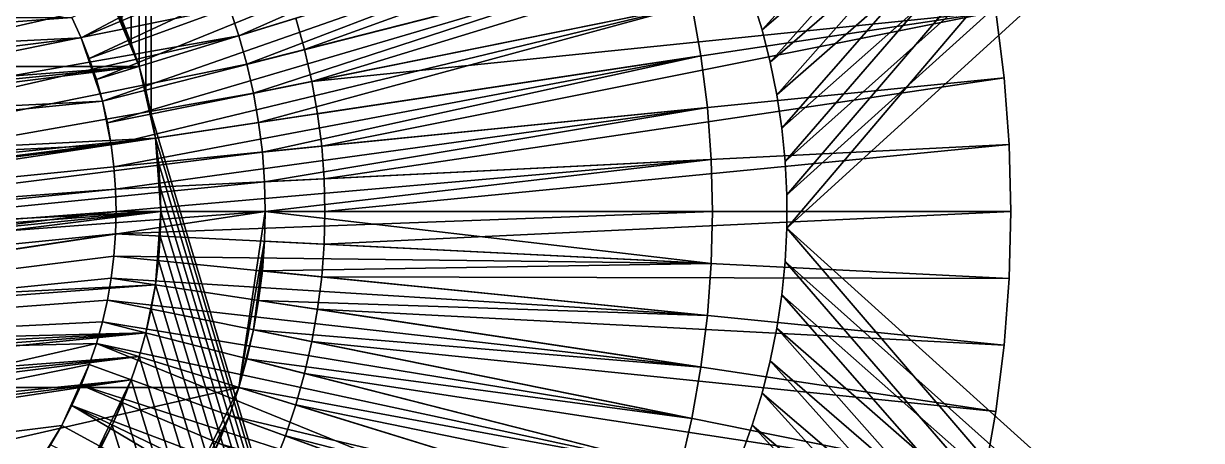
# Model space of a CAD drawing. Header units: millimetres. Extents: x 0 to 520, y -2 to 382.
# Drawn here: x 484.189 to 488.14, y 69.233 to 70.63 of the extents above; entities that cross this region are included whole.
import ezdxf

# ---------------------------------------------------------------- set-up
doc = ezdxf.new("R2010")
doc.units = ezdxf.units.MM

msp = doc.modelspace()

# ---------------------------------------------------------------- linework, layer by layer
at = {"layer": 'BRASS', "color": 52}
for points in [[(509.2, 369.2, 103), (10.8, 369.2, 103), (10.8, 10.8, 103)], [(509.2, 369.2, 103), (10.8, 10.8, 103), (509.2, 10.8, 103)], [(499.5, 359.5, 86), (499.5, 20.5, 86), (484.65, 190, 86)], [(484.65, 190, 86), (499.5, 20.5, 86), (484.6479, 189.9178, 86)], [(484.6418, 189.8357, 86), (484.6479, 189.9178, 86), (499.5, 20.5, 86)], [(484.6316, 189.7541, 86), (484.6418, 189.8357, 86), (499.5, 20.5, 86)], [(484.6173, 189.6731, 86), (484.6316, 189.7541, 86), (499.5, 20.5, 86)], [(484.599, 189.5929, 86), (484.6173, 189.6731, 86), (484.6173, 70.3269, 86)], [(484.6173, 70.3269, 86), (484.6173, 189.6731, 86), (499.5, 20.5, 86)], [(484.5767, 189.5137, 86), (484.599, 189.5929, 86), (484.599, 70.4071, 86)], [(484.599, 70.4071, 86), (484.599, 189.5929, 86), (484.6173, 70.3269, 86)], [(484.5505, 189.4357, 86), (484.5767, 189.5137, 86), (484.5505, 70.5643, 86)], [(484.5505, 70.5643, 86), (484.5767, 189.5137, 86), (484.5767, 70.4863, 86)], [(484.5767, 70.4863, 86), (484.5767, 189.5137, 86), (484.599, 70.4071, 86)], [(484.5204, 70.6409, 86), (484.5505, 189.4357, 86), (484.5505, 70.5643, 86)], [(481.4233, 70.4863, 92), (484.4491, 70.7891, 92), (484.5767, 70.4863, 92)], [(481.4495, 70.5643, 92), (484.4491, 70.7891, 92), (481.4233, 70.4863, 92)], [(481.4796, 70.6409, 92), (484.4491, 70.7891, 92), (481.4495, 70.5643, 92)], [(484.5767, 70.4863, 92), (484.4491, 70.7891, 92), (484.4866, 70.7159, 92)], [(484.5767, 70.4863, 92), (484.4866, 70.7159, 92), (484.5505, 70.5643, 92)], [(484.5505, 70.5643, 92), (484.4866, 70.7159, 92), (484.5204, 70.6409, 92)], [(484.5505, 70.5643, 86), (484.5204, 70.6409, 92), (484.5204, 70.6409, 86)], [(484.5505, 70.5643, 92), (484.5204, 70.6409, 92), (484.5505, 70.5643, 86)], [(484.5767, 70.4863, 86), (484.5767, 70.4863, 92), (484.5505, 70.5643, 86)], [(484.5767, 70.4863, 92), (484.5505, 70.5643, 92), (484.5505, 70.5643, 86)], [(481.3521, 70.0822, 92), (484.5767, 70.4863, 92), (484.6316, 70.2459, 92)], [(481.3582, 70.1643, 92), (484.5767, 70.4863, 92), (481.3521, 70.0822, 92)], [(481.3684, 70.2459, 92), (484.5767, 70.4863, 92), (481.3582, 70.1643, 92)], [(481.4233, 70.4863, 92), (484.5767, 70.4863, 92), (481.3684, 70.2459, 92)], [(484.599, 70.4071, 86), (484.599, 70.4071, 92), (484.5767, 70.4863, 86)], [(484.599, 70.4071, 92), (484.5767, 70.4863, 92), (484.5767, 70.4863, 86)], [(484.6316, 70.2459, 92), (484.5767, 70.4863, 92), (484.599, 70.4071, 92)], [(484.6173, 70.3269, 86), (484.6173, 70.3269, 92), (484.599, 70.4071, 86)], [(484.6173, 70.3269, 92), (484.599, 70.4071, 92), (484.599, 70.4071, 86)], [(484.6316, 70.2459, 92), (484.599, 70.4071, 92), (484.6173, 70.3269, 92)], [(484.6316, 70.2459, 86), (484.6173, 70.3269, 86), (499.5, 20.5, 86)], [(484.6316, 70.2459, 86), (484.6316, 70.2459, 92), (484.6173, 70.3269, 86)], [(484.6316, 70.2459, 92), (484.6173, 70.3269, 92), (484.6173, 70.3269, 86)], [(481.3521, 69.9178, 92), (484.6316, 70.2459, 92), (481.3582, 69.8357, 92)], [(481.3521, 70.0822, 92), (484.6316, 70.2459, 92), (481.3521, 69.9178, 92)], [(481.3582, 69.8357, 92), (484.6316, 70.2459, 92), (484.65, 70, 92)], [(484.6418, 70.1643, 86), (484.6316, 70.2459, 86), (499.5, 20.5, 86)], [(484.6418, 70.1643, 86), (484.6418, 70.1643, 92), (484.6316, 70.2459, 86)], [(484.6418, 70.1643, 92), (484.6316, 70.2459, 92), (484.6316, 70.2459, 86)], [(484.65, 70, 92), (484.6316, 70.2459, 92), (484.6418, 70.1643, 92)], [(484.6479, 70.0822, 86), (484.6418, 70.1643, 86), (499.5, 20.5, 86)], [(484.6479, 70.0822, 86), (484.6418, 70.1643, 92), (484.6418, 70.1643, 86)], [(484.6479, 70.0822, 92), (484.6418, 70.1643, 92), (484.6479, 70.0822, 86)], [(484.65, 70, 92), (484.6418, 70.1643, 92), (484.6479, 70.0822, 92)], [(484.65, 70, 86), (484.6479, 70.0822, 86), (499.5, 20.5, 86)], [(484.65, 70, 92), (484.6479, 70.0822, 92), (484.65, 70, 86)], [(484.65, 70, 86), (484.6479, 70.0822, 92), (484.6479, 70.0822, 86)], [(481.3582, 69.8357, 92), (484.65, 70, 92), (481.3684, 69.7541, 92)], [(481.3684, 69.7541, 92), (484.65, 70, 92), (481.3827, 69.6731, 92)], [(481.3827, 69.6731, 92), (484.65, 70, 92), (481.401, 69.5929, 92)], [(481.401, 69.5929, 92), (484.65, 70, 92), (484.6316, 69.7541, 92)], [(484.6316, 69.7541, 92), (484.65, 70, 92), (484.6418, 69.8357, 92)], [(484.6418, 69.8357, 92), (484.65, 70, 92), (484.6479, 69.9178, 92)], [(484.6479, 69.9178, 86), (484.65, 70, 86), (499.5, 20.5, 86)], [(484.6479, 69.9178, 86), (484.65, 70, 92), (484.65, 70, 86)], [(484.6479, 69.9178, 92), (484.65, 70, 92), (484.6479, 69.9178, 86)], [(484.6418, 69.8357, 86), (484.6479, 69.9178, 86), (499.5, 20.5, 86)], [(484.6418, 69.8357, 92), (484.6479, 69.9178, 92), (484.6418, 69.8357, 86)], [(484.6418, 69.8357, 86), (484.6479, 69.9178, 92), (484.6479, 69.9178, 86)], [(484.6316, 69.7541, 86), (484.6418, 69.8357, 86), (499.5, 20.5, 86)], [(484.6316, 69.7541, 86), (484.6418, 69.8357, 92), (484.6418, 69.8357, 86)], [(484.6316, 69.7541, 92), (484.6418, 69.8357, 92), (484.6316, 69.7541, 86)], [(481.401, 69.5929, 92), (484.6316, 69.7541, 92), (481.4233, 69.5137, 92)], [(481.4233, 69.5137, 92), (484.6316, 69.7541, 92), (484.599, 69.5929, 92)], [(484.599, 69.5929, 92), (484.6316, 69.7541, 92), (484.6173, 69.6731, 92)], [(484.6173, 69.6731, 86), (484.6316, 69.7541, 86), (499.5, 20.5, 86)], [(484.6173, 69.6731, 92), (484.6316, 69.7541, 92), (484.6173, 69.6731, 86)], [(484.6173, 69.6731, 86), (484.6316, 69.7541, 92), (484.6316, 69.7541, 86)], [(484.599, 69.5929, 86), (484.6173, 69.6731, 86), (499.5, 20.5, 86)], [(484.599, 69.5929, 92), (484.6173, 69.6731, 92), (484.599, 69.5929, 86)], [(484.599, 69.5929, 86), (484.6173, 69.6731, 92), (484.6173, 69.6731, 86)], [(481.4233, 69.5137, 92), (484.599, 69.5929, 92), (481.4495, 69.4357, 92)], [(481.4495, 69.4357, 92), (484.599, 69.5929, 92), (481.4796, 69.3591, 92)], [(481.4796, 69.3591, 92), (484.599, 69.5929, 92), (481.5134, 69.2841, 92)], [(481.5134, 69.2841, 92), (484.599, 69.5929, 92), (484.5767, 69.5137, 92)], [(484.5767, 69.5137, 86), (484.599, 69.5929, 86), (499.5, 20.5, 86)], [(484.5767, 69.5137, 92), (484.599, 69.5929, 92), (484.5767, 69.5137, 86)], [(484.5767, 69.5137, 86), (484.599, 69.5929, 92), (484.599, 69.5929, 86)], [(481.5134, 69.2841, 92), (484.5767, 69.5137, 92), (481.5509, 69.2109, 92)], [(481.5509, 69.2109, 92), (484.5767, 69.5137, 92), (481.5921, 69.1396, 92)], [(481.5921, 69.1396, 92), (484.5767, 69.5137, 92), (484.5505, 69.4357, 92)], [(484.5505, 69.4357, 86), (484.5767, 69.5137, 86), (499.5, 20.5, 86)], [(484.5505, 69.4357, 92), (484.5767, 69.5137, 92), (484.5505, 69.4357, 86)], [(484.5505, 69.4357, 86), (484.5767, 69.5137, 92), (484.5767, 69.5137, 86)], [(481.5921, 69.1396, 92), (484.5505, 69.4357, 92), (481.6367, 69.0705, 92)], [(481.6367, 69.0705, 92), (484.5505, 69.4357, 92), (481.6847, 69.0037, 92)], [(481.6847, 69.0037, 92), (484.5505, 69.4357, 92), (484.4079, 69.1396, 92)], [(484.4079, 69.1396, 92), (484.5505, 69.4357, 92), (484.4866, 69.2841, 92)], [(484.4866, 69.2841, 92), (484.5505, 69.4357, 92), (484.5204, 69.3591, 92)], [(484.5204, 69.3591, 86), (484.5505, 69.4357, 86), (499.5, 20.5, 86)], [(484.5204, 69.3591, 92), (484.5505, 69.4357, 92), (484.5204, 69.3591, 86)], [(484.5204, 69.3591, 86), (484.5505, 69.4357, 92), (484.5505, 69.4357, 86)], [(484.4866, 69.2841, 86), (484.5204, 69.3591, 86), (499.5, 20.5, 86)], [(484.4866, 69.2841, 92), (484.5204, 69.3591, 92), (484.4866, 69.2841, 86)], [(484.4866, 69.2841, 86), (484.5204, 69.3591, 92), (484.5204, 69.3591, 86)], [(484.4079, 69.1396, 92), (484.4866, 69.2841, 92), (484.4491, 69.2109, 92)], [(484.4491, 69.2109, 86), (484.4866, 69.2841, 86), (499.5, 20.5, 86)], [(484.4491, 69.2109, 92), (484.4866, 69.2841, 92), (484.4491, 69.2109, 86)], [(484.4491, 69.2109, 86), (484.4866, 69.2841, 92), (484.4866, 69.2841, 86)]]:
    msp.add_3dface(points, dxfattribs=at)
at = {"layer": 'STEEL', "color": 8}
for points in [[(486.6659, 70.6094, 86), (500, 82, 86), (486.6328, 70.7166, 86)], [(497, 82, 83), (486.6659, 70.6094, 83), (486.6328, 70.7166, 83)], [(486.6936, 70.5007, 86), (500, 82, 86), (486.6659, 70.6094, 86)], [(497, 82, 83), (486.6936, 70.5007, 83), (486.6659, 70.6094, 83)], [(486.7158, 70.3907, 86), (500, 82, 86), (486.6936, 70.5007, 86)], [(497, 82, 83), (486.7158, 70.3907, 83), (486.6936, 70.5007, 83)], [(486.7325, 70.2798, 86), (500, 82, 86), (486.7158, 70.3907, 86)], [(497, 82, 83), (486.7325, 70.2798, 83), (486.7158, 70.3907, 83)], [(486.7437, 70.1681, 86), (500, 82, 86), (486.7325, 70.2798, 86)], [(497, 82, 83), (486.7437, 70.1681, 83), (486.7325, 70.2798, 83)], [(486.7493, 70.0561, 86), (500, 82, 86), (486.7437, 70.1681, 86)], [(497, 82, 83), (486.7493, 70.0561, 83), (486.7437, 70.1681, 83)], [(486.7493, 69.9439, 86), (500, 82, 86), (486.7493, 70.0561, 86)], [(486.7493, 69.9439, 86), (500, 58, 86), (500, 82, 86)], [(497, 82, 83), (486.7493, 69.9439, 83), (486.7493, 70.0561, 83)], [(497, 82, 83), (497, 58, 83), (486.7493, 69.9439, 83)], [(486.1534, 71.5186, 78.5), (484.3822, 70.5827, 78.5), (484.3515, 70.6508, 78.5)], [(486.2252, 71.3595, 78.5), (484.3822, 70.5827, 78.5), (486.1534, 71.5186, 78.5)], [(481.0099, 70.1991, 90), (484.3965, 71.4317, 90), (481.2934, 71.0429, 90)], [(481.0099, 70.1991, 90), (484.8019, 70.8678, 90), (484.3965, 71.4317, 90)], [(486.2252, 71.3595, 78.5), (484.4095, 70.513, 78.5), (484.3822, 70.5827, 78.5)], [(486.2889, 71.1971, 78.5), (484.4095, 70.513, 78.5), (486.2252, 71.3595, 78.5)], [(485.132, 70.5429, 83), (487.3001, 71.3264, 83), (485.1023, 70.6485, 83)], [(487.3001, 71.3264, 82), (485.132, 70.5429, 82), (485.1023, 70.6485, 82)], [(485.132, 70.5429, 83), (487.3608, 71.1104, 83), (487.3001, 71.3264, 83)], [(487.3608, 71.1104, 82), (485.132, 70.5429, 82), (487.3001, 71.3264, 82)], [(486.2889, 71.1971, 78.5), (484.4334, 70.4421, 78.5), (484.4095, 70.513, 78.5)], [(486.3445, 71.0316, 78.5), (484.4334, 70.4421, 78.5), (486.2889, 71.1971, 78.5)], [(484.9111, 70.5895, 82), (486.2889, 71.1971, 82), (484.8794, 70.684, 82)], [(484.9111, 70.5895, 82), (486.3445, 71.0316, 82), (486.2889, 71.1971, 82)], [(485.1564, 70.4359, 83), (487.3608, 71.1104, 83), (485.132, 70.5429, 83)], [(487.3608, 71.1104, 82), (485.1564, 70.4359, 82), (485.132, 70.5429, 82)], [(485.1564, 70.4359, 83), (487.4108, 70.8917, 83), (487.3608, 71.1104, 83)], [(487.4108, 70.8917, 82), (485.1564, 70.4359, 82), (487.3608, 71.1104, 82)], [(486.3445, 71.0316, 78.5), (484.4536, 70.3701, 78.5), (484.4334, 70.4421, 78.5)], [(486.3918, 70.8637, 78.5), (484.4536, 70.3701, 78.5), (486.3445, 71.0316, 78.5)], [(484.9382, 70.4935, 82), (486.3445, 71.0316, 82), (484.9111, 70.5895, 82)], [(484.9382, 70.4935, 82), (486.3918, 70.8637, 82), (486.3445, 71.0316, 82)], [(485.1564, 70.4359, 83), (487.4497, 70.6707, 83), (487.4108, 70.8917, 83)], [(487.4497, 70.6707, 82), (485.1564, 70.4359, 82), (487.4108, 70.8917, 82)], [(481.0099, 70.1991, 90), (484.843, 70.7769, 90), (484.8019, 70.8678, 90)], [(486.3918, 70.8637, 78.5), (484.4703, 70.2972, 78.5), (484.4536, 70.3701, 78.5)], [(486.4306, 70.6935, 78.5), (484.4703, 70.2972, 78.5), (486.3918, 70.8637, 78.5)], [(484.9603, 70.3963, 82), (486.3918, 70.8637, 82), (484.9382, 70.4935, 82)], [(484.9603, 70.3963, 82), (486.4306, 70.6935, 82), (486.3918, 70.8637, 82)], [(481.0025, 69.9003, 90), (484.843, 70.7769, 90), (481.0099, 70.1991, 90)], [(481.0025, 69.9003, 90), (484.8794, 70.684, 90), (484.843, 70.7769, 90)], [(486.6659, 70.6094, 83), (486.6328, 70.7166, 86), (486.6328, 70.7166, 83)], [(486.6659, 70.6094, 86), (486.6328, 70.7166, 86), (486.6659, 70.6094, 83)], [(481.0025, 69.9003, 90), (484.9111, 70.5895, 90), (484.8794, 70.684, 90)], [(486.4306, 70.6935, 78.5), (484.4832, 70.2236, 78.5), (484.4703, 70.2972, 78.5)], [(486.4609, 70.5216, 78.5), (484.4832, 70.2236, 78.5), (486.4306, 70.6935, 78.5)], [(484.8794, 70.684, 90), (484.9111, 70.5895, 90), (484.9111, 70.5895, 82)], [(484.8794, 70.684, 90), (484.9111, 70.5895, 82), (484.8794, 70.684, 82)], [(484.9777, 70.2981, 82), (486.4306, 70.6935, 82), (484.9603, 70.3963, 82)], [(484.9777, 70.2981, 82), (486.4609, 70.5216, 82), (486.4306, 70.6935, 82)], [(486.4306, 70.6935, 82), (486.4609, 70.5216, 82), (486.4609, 70.5216, 78.5)], [(486.4306, 70.6935, 82), (486.4609, 70.5216, 78.5), (486.4306, 70.6935, 78.5)], [(484.3515, 70.6508, 80.4), (481.5666, 70.4421, 80.4), (481.6485, 70.6508, 80.4)], [(484.3822, 70.5827, 80.4), (481.5666, 70.4421, 80.4), (484.3515, 70.6508, 80.4)], [(484.3822, 70.5827, 80.4), (484.3515, 70.6508, 80.4), (484.3822, 70.5827, 78.5)], [(484.3822, 70.5827, 78.5), (484.3515, 70.6508, 80.4), (484.3515, 70.6508, 78.5)], [(485.132, 70.5429, 83), (485.1023, 70.6485, 83), (485.132, 70.5429, 82)], [(485.132, 70.5429, 82), (485.1023, 70.6485, 83), (485.1023, 70.6485, 82)], [(485.1754, 70.3279, 83), (487.4497, 70.6707, 83), (485.1564, 70.4359, 83)], [(487.4497, 70.6707, 82), (485.1754, 70.3279, 82), (485.1564, 70.4359, 82)], [(485.1891, 70.219, 83), (487.4497, 70.6707, 83), (485.1754, 70.3279, 83)], [(487.4497, 70.6707, 82), (485.1891, 70.219, 82), (485.1754, 70.3279, 82)], [(485.1891, 70.219, 83), (487.4776, 70.4481, 83), (487.4497, 70.6707, 83)], [(487.4776, 70.4481, 82), (485.1891, 70.219, 82), (487.4497, 70.6707, 82)], [(487.4776, 70.4481, 83), (487.4776, 70.4481, 82), (487.4497, 70.6707, 82)], [(487.4497, 70.6707, 83), (487.4776, 70.4481, 83), (487.4497, 70.6707, 82)], [(486.6936, 70.5007, 83), (486.6659, 70.6094, 86), (486.6659, 70.6094, 83)], [(486.6936, 70.5007, 86), (486.6659, 70.6094, 86), (486.6936, 70.5007, 83)], [(481.0223, 69.7019, 90), (484.9111, 70.5895, 90), (481.0025, 69.9003, 90)], [(481.0223, 69.7019, 90), (484.9382, 70.4935, 90), (484.9111, 70.5895, 90)], [(484.4536, 70.3701, 80.4), (481.5168, 70.2236, 80.4), (484.3822, 70.5827, 80.4)], [(484.3822, 70.5827, 80.4), (481.5168, 70.2236, 80.4), (481.5666, 70.4421, 80.4)], [(484.4095, 70.513, 78.5), (484.4095, 70.513, 80.4), (484.3822, 70.5827, 78.5)], [(484.4095, 70.513, 80.4), (484.3822, 70.5827, 80.4), (484.3822, 70.5827, 78.5)], [(484.4095, 70.513, 80.4), (484.4536, 70.3701, 80.4), (484.3822, 70.5827, 80.4)], [(484.9111, 70.5895, 90), (484.9382, 70.4935, 90), (484.9382, 70.4935, 82)], [(484.9111, 70.5895, 90), (484.9382, 70.4935, 82), (484.9111, 70.5895, 82)], [(486.4609, 70.5216, 78.5), (484.4925, 70.1494, 78.5), (484.4832, 70.2236, 78.5)], [(486.4826, 70.3485, 78.5), (484.4925, 70.1494, 78.5), (486.4609, 70.5216, 78.5)], [(484.9901, 70.1991, 82), (486.4609, 70.5216, 82), (484.9777, 70.2981, 82)], [(484.9901, 70.1991, 82), (486.4826, 70.3485, 82), (486.4609, 70.5216, 82)], [(485.1564, 70.4359, 83), (485.132, 70.5429, 83), (485.1564, 70.4359, 82)], [(485.1564, 70.4359, 82), (485.132, 70.5429, 83), (485.132, 70.5429, 82)], [(486.4609, 70.5216, 82), (486.4826, 70.3485, 82), (486.4826, 70.3485, 78.5)], [(486.4609, 70.5216, 82), (486.4826, 70.3485, 78.5), (486.4609, 70.5216, 78.5)], [(481.0223, 69.7019, 90), (484.9603, 70.3963, 90), (484.9382, 70.4935, 90)], [(484.4334, 70.4421, 80.4), (484.4095, 70.513, 80.4), (484.4334, 70.4421, 78.5)], [(484.4334, 70.4421, 78.5), (484.4095, 70.513, 80.4), (484.4095, 70.513, 78.5)], [(484.4334, 70.4421, 80.4), (484.4536, 70.3701, 80.4), (484.4095, 70.513, 80.4)], [(484.9382, 70.4935, 90), (484.9603, 70.3963, 90), (484.9603, 70.3963, 82)], [(484.9382, 70.4935, 90), (484.9603, 70.3963, 82), (484.9382, 70.4935, 82)], [(486.7158, 70.3907, 86), (486.6936, 70.5007, 86), (486.7158, 70.3907, 83)], [(486.7158, 70.3907, 83), (486.6936, 70.5007, 86), (486.6936, 70.5007, 83)], [(484.4536, 70.3701, 78.5), (484.4536, 70.3701, 80.4), (484.4334, 70.4421, 78.5)], [(484.4536, 70.3701, 80.4), (484.4334, 70.4421, 80.4), (484.4334, 70.4421, 78.5)], [(485.1973, 70.1097, 83), (487.4776, 70.4481, 83), (485.1891, 70.219, 83)], [(487.4776, 70.4481, 82), (485.1973, 70.1097, 82), (485.1891, 70.219, 82)], [(485.1973, 70.1097, 83), (487.4944, 70.2243, 83), (487.4776, 70.4481, 83)], [(487.4944, 70.2243, 82), (485.1973, 70.1097, 82), (487.4776, 70.4481, 82)], [(487.4776, 70.4481, 83), (487.4944, 70.2243, 83), (487.4944, 70.2243, 82)], [(487.4776, 70.4481, 83), (487.4944, 70.2243, 82), (487.4776, 70.4481, 82)], [(485.1754, 70.3279, 83), (485.1564, 70.4359, 83), (485.1754, 70.3279, 82)], [(485.1754, 70.3279, 82), (485.1564, 70.4359, 83), (485.1564, 70.4359, 82)], [(481.0223, 69.7019, 90), (484.9777, 70.2981, 90), (484.9603, 70.3963, 90)], [(484.4832, 70.2236, 80.4), (481.5019, 70.0748, 80.4), (484.4536, 70.3701, 80.4)], [(484.4536, 70.3701, 80.4), (481.5019, 70.0748, 80.4), (481.5168, 70.2236, 80.4)], [(484.4703, 70.2972, 80.4), (484.4536, 70.3701, 80.4), (484.4703, 70.2972, 78.5)], [(484.4703, 70.2972, 78.5), (484.4536, 70.3701, 80.4), (484.4536, 70.3701, 78.5)], [(484.4703, 70.2972, 80.4), (484.4832, 70.2236, 80.4), (484.4536, 70.3701, 80.4)], [(484.9603, 70.3963, 90), (484.9777, 70.2981, 90), (484.9777, 70.2981, 82)], [(484.9603, 70.3963, 90), (484.9777, 70.2981, 82), (484.9603, 70.3963, 82)], [(486.7325, 70.2798, 83), (486.7325, 70.2798, 86), (486.7158, 70.3907, 83)], [(486.7325, 70.2798, 86), (486.7158, 70.3907, 86), (486.7158, 70.3907, 83)], [(486.4826, 70.3485, 78.5), (484.4981, 70.0748, 78.5), (484.4925, 70.1494, 78.5)], [(486.4956, 70.1745, 78.5), (484.4981, 70.0748, 78.5), (486.4826, 70.3485, 78.5)], [(484.9975, 70.0997, 82), (486.4826, 70.3485, 82), (484.9901, 70.1991, 82)], [(484.9975, 70.0997, 82), (486.4956, 70.1745, 82), (486.4826, 70.3485, 82)], [(485.1891, 70.219, 82), (485.1891, 70.219, 83), (485.1754, 70.3279, 82)], [(485.1891, 70.219, 83), (485.1754, 70.3279, 83), (485.1754, 70.3279, 82)], [(486.4826, 70.3485, 82), (486.4956, 70.1745, 82), (486.4956, 70.1745, 78.5)], [(486.4826, 70.3485, 82), (486.4956, 70.1745, 78.5), (486.4826, 70.3485, 78.5)], [(481.0223, 69.7019, 90), (484.9901, 70.1991, 90), (484.9777, 70.2981, 90)], [(484.4832, 70.2236, 78.5), (484.4832, 70.2236, 80.4), (484.4703, 70.2972, 78.5)], [(484.4832, 70.2236, 80.4), (484.4703, 70.2972, 80.4), (484.4703, 70.2972, 78.5)], [(484.9901, 70.1991, 90), (484.9901, 70.1991, 82), (484.9777, 70.2981, 82)], [(484.9777, 70.2981, 90), (484.9901, 70.1991, 90), (484.9777, 70.2981, 82)], [(486.7437, 70.1681, 86), (486.7325, 70.2798, 86), (486.7437, 70.1681, 83)], [(486.7437, 70.1681, 83), (486.7325, 70.2798, 86), (486.7325, 70.2798, 83)], [(484.4832, 70.2236, 80.4), (481.5075, 69.8506, 80.4), (481.5019, 70.0748, 80.4)], [(484.4925, 70.1494, 80.4), (481.5075, 69.8506, 80.4), (484.4832, 70.2236, 80.4)], [(484.4925, 70.1494, 80.4), (484.4832, 70.2236, 80.4), (484.4925, 70.1494, 78.5)], [(484.4925, 70.1494, 78.5), (484.4832, 70.2236, 80.4), (484.4832, 70.2236, 78.5)], [(485.1973, 70.1097, 83), (485.1891, 70.219, 83), (485.1973, 70.1097, 82)], [(485.1973, 70.1097, 82), (485.1891, 70.219, 83), (485.1891, 70.219, 82)], [(485.2, 70, 83), (487.4944, 70.2243, 83), (485.1973, 70.1097, 83)], [(487.4944, 70.2243, 82), (485.2, 70, 82), (485.1973, 70.1097, 82)], [(485.2, 70, 83), (487.5, 70, 83), (487.4944, 70.2243, 83)], [(487.5, 70, 82), (485.2, 70, 82), (487.4944, 70.2243, 82)], [(487.4944, 70.2243, 83), (487.5, 70, 83), (487.5, 70, 82)], [(487.4944, 70.2243, 83), (487.5, 70, 82), (487.4944, 70.2243, 82)], [(481.0223, 69.7019, 90), (484.9975, 70.0997, 90), (484.9901, 70.1991, 90)], [(486.4956, 70.1745, 78.5), (484.5, 70, 78.5), (484.4981, 70.0748, 78.5)], [(486.5, 70, 78.5), (484.5, 70, 78.5), (486.4956, 70.1745, 78.5)], [(484.9901, 70.1991, 90), (484.9975, 70.0997, 90), (484.9975, 70.0997, 82)], [(484.9901, 70.1991, 90), (484.9975, 70.0997, 82), (484.9901, 70.1991, 82)], [(485, 70, 82), (486.4956, 70.1745, 82), (484.9975, 70.0997, 82)], [(485, 70, 82), (486.5, 70, 82), (486.4956, 70.1745, 82)], [(486.4956, 70.1745, 82), (486.5, 70, 82), (486.5, 70, 78.5)], [(486.4956, 70.1745, 82), (486.5, 70, 78.5), (486.4956, 70.1745, 78.5)], [(486.7493, 70.0561, 86), (486.7437, 70.1681, 86), (486.7493, 70.0561, 83)], [(486.7493, 70.0561, 83), (486.7437, 70.1681, 86), (486.7437, 70.1681, 83)], [(484.4981, 70.0748, 80.4), (481.5075, 69.8506, 80.4), (484.4925, 70.1494, 80.4)], [(484.4981, 70.0748, 78.5), (484.4981, 70.0748, 80.4), (484.4925, 70.1494, 78.5)], [(484.4981, 70.0748, 80.4), (484.4925, 70.1494, 80.4), (484.4925, 70.1494, 78.5)], [(481.0223, 69.7019, 90), (485, 70, 90), (484.9975, 70.0997, 90)], [(484.9975, 70.0997, 90), (485, 70, 90), (485, 70, 82)], [(484.9975, 70.0997, 90), (485, 70, 82), (484.9975, 70.0997, 82)], [(485.2, 70, 83), (485.1973, 70.1097, 83), (485.2, 70, 82)], [(485.2, 70, 82), (485.1973, 70.1097, 83), (485.1973, 70.1097, 82)], [(484.4981, 70.0748, 80.4), (481.5168, 69.7764, 80.4), (481.5075, 69.8506, 80.4)], [(484.5, 70, 80.4), (481.5168, 69.7764, 80.4), (484.4981, 70.0748, 80.4)], [(484.5, 70, 80.4), (484.4981, 70.0748, 80.4), (484.5, 70, 78.5)], [(484.5, 70, 78.5), (484.4981, 70.0748, 80.4), (484.4981, 70.0748, 78.5)], [(486.7493, 69.9439, 86), (486.7493, 70.0561, 86), (486.7493, 69.9439, 83)], [(486.7493, 69.9439, 83), (486.7493, 70.0561, 86), (486.7493, 70.0561, 83)], [(481.0889, 69.4105, 90), (485, 70, 90), (481.0223, 69.7019, 90)], [(481.0889, 69.4105, 90), (484.9111, 69.4105, 90), (485, 70, 90)], [(484.5, 70, 80.4), (481.5464, 69.6299, 80.4), (481.5168, 69.7764, 80.4)], [(484.4981, 69.9252, 80.4), (481.5464, 69.6299, 80.4), (484.5, 70, 80.4)], [(486.5, 70, 78.5), (484.4981, 69.9252, 78.5), (484.5, 70, 78.5)], [(486.4956, 69.8255, 78.5), (484.4981, 69.9252, 78.5), (486.5, 70, 78.5)], [(484.4981, 69.9252, 78.5), (484.4981, 69.9252, 80.4), (484.5, 70, 78.5)], [(484.4981, 69.9252, 80.4), (484.5, 70, 80.4), (484.5, 70, 78.5)], [(484.9111, 69.4105, 90), (484.9975, 69.9003, 90), (485, 70, 90)], [(484.9975, 69.9003, 90), (484.9975, 69.9003, 82), (485, 70, 82)], [(485, 70, 90), (484.9975, 69.9003, 90), (485, 70, 82)], [(484.9975, 69.9003, 82), (486.4956, 69.8255, 82), (485, 70, 82)], [(485, 70, 82), (486.4956, 69.8255, 82), (486.5, 70, 82)], [(485.1973, 69.8903, 83), (487.4944, 69.7757, 83), (487.5, 70, 83)], [(485.1973, 69.8903, 83), (487.5, 70, 83), (485.2, 70, 83)], [(487.4944, 69.7757, 82), (485.1973, 69.8903, 82), (487.5, 70, 82)], [(487.5, 70, 82), (485.1973, 69.8903, 82), (485.2, 70, 82)], [(485.1973, 69.8903, 82), (485.1973, 69.8903, 83), (485.2, 70, 82)], [(485.1973, 69.8903, 83), (485.2, 70, 83), (485.2, 70, 82)], [(486.5, 70, 82), (486.4956, 69.8255, 82), (486.4956, 69.8255, 78.5)], [(486.5, 70, 82), (486.4956, 69.8255, 78.5), (486.5, 70, 78.5)], [(487.4944, 69.7757, 83), (487.4944, 69.7757, 82), (487.5, 70, 82)], [(487.5, 70, 83), (487.4944, 69.7757, 83), (487.5, 70, 82)], [(484.4981, 69.9252, 80.4), (481.5905, 69.487, 80.4), (481.5464, 69.6299, 80.4)], [(484.4925, 69.8506, 80.4), (481.5905, 69.487, 80.4), (484.4981, 69.9252, 80.4)], [(486.4956, 69.8255, 78.5), (484.4925, 69.8506, 78.5), (484.4981, 69.9252, 78.5)], [(484.4925, 69.8506, 80.4), (484.4981, 69.9252, 80.4), (484.4925, 69.8506, 78.5)], [(484.4925, 69.8506, 78.5), (484.4981, 69.9252, 80.4), (484.4981, 69.9252, 78.5)], [(486.7437, 69.8319, 86), (500, 58, 86), (486.7493, 69.9439, 86)], [(486.7493, 69.9439, 83), (497, 58, 83), (486.7437, 69.8319, 83)], [(486.7437, 69.8319, 86), (486.7493, 69.9439, 86), (486.7437, 69.8319, 83)], [(486.7437, 69.8319, 83), (486.7493, 69.9439, 86), (486.7493, 69.9439, 83)], [(484.9111, 69.4105, 90), (484.9603, 69.6037, 90), (484.9975, 69.9003, 90)], [(484.9603, 69.6037, 90), (484.9777, 69.7019, 90), (484.9975, 69.9003, 90)], [(484.9777, 69.7019, 90), (484.9901, 69.8009, 90), (484.9975, 69.9003, 90)], [(484.9901, 69.8009, 90), (484.9901, 69.8009, 82), (484.9975, 69.9003, 82)], [(484.9975, 69.9003, 90), (484.9901, 69.8009, 90), (484.9975, 69.9003, 82)], [(484.9901, 69.8009, 82), (486.4956, 69.8255, 82), (484.9975, 69.9003, 82)], [(485.1891, 69.781, 83), (487.4944, 69.7757, 83), (485.1973, 69.8903, 83)], [(487.4944, 69.7757, 82), (485.1891, 69.781, 82), (485.1973, 69.8903, 82)], [(485.1891, 69.781, 82), (485.1891, 69.781, 83), (485.1973, 69.8903, 82)], [(485.1891, 69.781, 83), (485.1973, 69.8903, 83), (485.1973, 69.8903, 82)], [(484.4832, 69.7764, 80.4), (481.5905, 69.487, 80.4), (484.4925, 69.8506, 80.4)], [(486.4826, 69.6515, 78.5), (484.4832, 69.7764, 78.5), (484.4925, 69.8506, 78.5)], [(484.4832, 69.7764, 78.5), (484.4832, 69.7764, 80.4), (484.4925, 69.8506, 78.5)], [(484.4832, 69.7764, 80.4), (484.4925, 69.8506, 80.4), (484.4925, 69.8506, 78.5)], [(486.4826, 69.6515, 78.5), (484.4925, 69.8506, 78.5), (486.4956, 69.8255, 78.5)], [(484.9901, 69.8009, 82), (486.4826, 69.6515, 82), (486.4956, 69.8255, 82)], [(486.4956, 69.8255, 82), (486.4826, 69.6515, 82), (486.4826, 69.6515, 78.5)], [(486.4956, 69.8255, 82), (486.4826, 69.6515, 78.5), (486.4956, 69.8255, 78.5)], [(486.7325, 69.7202, 86), (500, 58, 86), (486.7437, 69.8319, 86)], [(486.7437, 69.8319, 83), (497, 58, 83), (486.7325, 69.7202, 83)], [(486.7325, 69.7202, 86), (486.7437, 69.8319, 86), (486.7325, 69.7202, 83)], [(486.7325, 69.7202, 83), (486.7437, 69.8319, 86), (486.7437, 69.8319, 83)], [(484.4703, 69.7028, 80.4), (481.5905, 69.487, 80.4), (484.4832, 69.7764, 80.4)], [(486.4609, 69.4784, 78.5), (484.4703, 69.7028, 78.5), (484.4832, 69.7764, 78.5)], [(484.4703, 69.7028, 78.5), (484.4832, 69.7764, 80.4), (484.4832, 69.7764, 78.5)], [(484.4703, 69.7028, 80.4), (484.4832, 69.7764, 80.4), (484.4703, 69.7028, 78.5)], [(486.4609, 69.4784, 78.5), (484.4832, 69.7764, 78.5), (486.4826, 69.6515, 78.5)], [(484.9901, 69.8009, 90), (484.9777, 69.7019, 82), (484.9901, 69.8009, 82)], [(484.9901, 69.8009, 90), (484.9777, 69.7019, 90), (484.9777, 69.7019, 82)], [(484.9777, 69.7019, 82), (486.4826, 69.6515, 82), (484.9901, 69.8009, 82)], [(485.1754, 69.6721, 83), (487.4776, 69.5519, 83), (485.1891, 69.781, 83)], [(487.4776, 69.5519, 82), (485.1754, 69.6721, 82), (485.1891, 69.781, 82)], [(485.1754, 69.6721, 82), (485.1891, 69.781, 83), (485.1891, 69.781, 82)], [(485.1754, 69.6721, 83), (485.1891, 69.781, 83), (485.1754, 69.6721, 82)], [(485.1891, 69.781, 83), (487.4776, 69.5519, 83), (487.4944, 69.7757, 83)], [(487.4776, 69.5519, 82), (485.1891, 69.781, 82), (487.4944, 69.7757, 82)], [(487.4776, 69.5519, 83), (487.4776, 69.5519, 82), (487.4944, 69.7757, 82)], [(487.4944, 69.7757, 83), (487.4776, 69.5519, 83), (487.4944, 69.7757, 82)], [(484.4536, 69.6299, 80.4), (481.5905, 69.487, 80.4), (484.4703, 69.7028, 80.4)], [(486.4306, 69.3065, 78.5), (484.4536, 69.6299, 78.5), (484.4703, 69.7028, 78.5)], [(484.4536, 69.6299, 78.5), (484.4536, 69.6299, 80.4), (484.4703, 69.7028, 78.5)], [(484.4536, 69.6299, 80.4), (484.4703, 69.7028, 80.4), (484.4703, 69.7028, 78.5)], [(486.4306, 69.3065, 78.5), (484.4703, 69.7028, 78.5), (486.4609, 69.4784, 78.5)], [(484.9777, 69.7019, 90), (484.9603, 69.6037, 82), (484.9777, 69.7019, 82)], [(484.9777, 69.7019, 90), (484.9603, 69.6037, 90), (484.9603, 69.6037, 82)], [(484.9603, 69.6037, 82), (486.4609, 69.4784, 82), (484.9777, 69.7019, 82)], [(484.9777, 69.7019, 82), (486.4609, 69.4784, 82), (486.4826, 69.6515, 82)], [(486.7158, 69.6093, 86), (500, 58, 86), (486.7325, 69.7202, 86)], [(486.7325, 69.7202, 83), (497, 58, 83), (486.7158, 69.6093, 83)], [(486.7158, 69.6093, 83), (486.7158, 69.6093, 86), (486.7325, 69.7202, 83)], [(486.7158, 69.6093, 86), (486.7325, 69.7202, 86), (486.7325, 69.7202, 83)], [(485.1564, 69.5641, 83), (487.4497, 69.3293, 83), (485.1754, 69.6721, 83)], [(487.4497, 69.3293, 82), (485.1564, 69.5641, 82), (485.1754, 69.6721, 82)], [(485.1564, 69.5641, 82), (485.1754, 69.6721, 83), (485.1754, 69.6721, 82)], [(485.1564, 69.5641, 83), (485.1754, 69.6721, 83), (485.1564, 69.5641, 82)], [(485.1754, 69.6721, 83), (487.4497, 69.3293, 83), (487.4776, 69.5519, 83)], [(487.4497, 69.3293, 82), (485.1754, 69.6721, 82), (487.4776, 69.5519, 82)], [(486.4609, 69.4784, 82), (486.4609, 69.4784, 78.5), (486.4826, 69.6515, 78.5)], [(486.4826, 69.6515, 82), (486.4609, 69.4784, 82), (486.4826, 69.6515, 78.5)], [(484.4334, 69.5579, 80.4), (481.5905, 69.487, 80.4), (484.4536, 69.6299, 80.4)], [(486.3918, 69.1363, 78.5), (484.4334, 69.5579, 78.5), (484.4536, 69.6299, 78.5)], [(484.4334, 69.5579, 78.5), (484.4536, 69.6299, 80.4), (484.4536, 69.6299, 78.5)], [(484.4334, 69.5579, 80.4), (484.4536, 69.6299, 80.4), (484.4334, 69.5579, 78.5)], [(486.3918, 69.1363, 78.5), (484.4536, 69.6299, 78.5), (486.4306, 69.3065, 78.5)], [(486.6936, 69.4993, 86), (500, 58, 86), (486.7158, 69.6093, 86)], [(486.7158, 69.6093, 83), (497, 58, 83), (486.6936, 69.4993, 83)], [(486.6936, 69.4993, 86), (486.7158, 69.6093, 86), (486.6936, 69.4993, 83)], [(486.6936, 69.4993, 83), (486.7158, 69.6093, 86), (486.7158, 69.6093, 83)], [(484.9111, 69.4105, 90), (484.9382, 69.5065, 90), (484.9603, 69.6037, 90)], [(484.9603, 69.6037, 90), (484.9382, 69.5065, 82), (484.9603, 69.6037, 82)], [(484.9603, 69.6037, 90), (484.9382, 69.5065, 90), (484.9382, 69.5065, 82)], [(484.9382, 69.5065, 82), (486.4306, 69.3065, 82), (484.9603, 69.6037, 82)], [(484.9603, 69.6037, 82), (486.4306, 69.3065, 82), (486.4609, 69.4784, 82)], [(484.4334, 69.5579, 80.4), (481.9004, 68.9797, 80.4), (481.5905, 69.487, 80.4)], [(484.4095, 69.487, 80.4), (481.9004, 68.9797, 80.4), (484.4334, 69.5579, 80.4)], [(486.2889, 68.8029, 78.5), (484.4095, 69.487, 78.5), (484.4334, 69.5579, 78.5)], [(484.4095, 69.487, 78.5), (484.4095, 69.487, 80.4), (484.4334, 69.5579, 78.5)], [(484.4095, 69.487, 80.4), (484.4334, 69.5579, 80.4), (484.4334, 69.5579, 78.5)], [(486.2889, 68.8029, 78.5), (484.4334, 69.5579, 78.5), (486.3445, 68.9684, 78.5)], [(486.3445, 68.9684, 78.5), (484.4334, 69.5579, 78.5), (486.3918, 69.1363, 78.5)], [(485.132, 69.4571, 83), (487.4108, 69.1083, 83), (485.1564, 69.5641, 83)], [(487.4108, 69.1083, 82), (485.132, 69.4571, 82), (485.1564, 69.5641, 82)], [(485.132, 69.4571, 82), (485.1564, 69.5641, 83), (485.1564, 69.5641, 82)], [(485.132, 69.4571, 83), (485.1564, 69.5641, 83), (485.132, 69.4571, 82)], [(485.1564, 69.5641, 83), (487.4108, 69.1083, 83), (487.4497, 69.3293, 83)], [(487.4108, 69.1083, 82), (485.1564, 69.5641, 82), (487.4497, 69.3293, 82)], [(487.4776, 69.5519, 83), (487.4497, 69.3293, 82), (487.4776, 69.5519, 82)], [(487.4776, 69.5519, 83), (487.4497, 69.3293, 83), (487.4497, 69.3293, 82)], [(484.9382, 69.5065, 90), (484.9111, 69.4105, 82), (484.9382, 69.5065, 82)], [(484.9382, 69.5065, 90), (484.9111, 69.4105, 90), (484.9111, 69.4105, 82)], [(484.9111, 69.4105, 82), (486.3918, 69.1363, 82), (484.9382, 69.5065, 82)], [(484.9382, 69.5065, 82), (486.3918, 69.1363, 82), (486.4306, 69.3065, 82)], [(486.6659, 69.3906, 86), (500, 58, 86), (486.6936, 69.4993, 86)], [(486.6936, 69.4993, 83), (497, 58, 83), (486.6659, 69.3906, 83)], [(486.6659, 69.3906, 86), (486.6936, 69.4993, 86), (486.6659, 69.3906, 83)], [(486.6659, 69.3906, 83), (486.6936, 69.4993, 86), (486.6936, 69.4993, 83)], [(484.3173, 69.2826, 80.4), (481.9004, 68.9797, 80.4), (484.4095, 69.487, 80.4)], [(484.3515, 69.3492, 80.4), (484.3173, 69.2826, 80.4), (484.4095, 69.487, 80.4)], [(484.3822, 69.4173, 80.4), (484.3515, 69.3492, 80.4), (484.4095, 69.487, 80.4)], [(486.2889, 68.8029, 78.5), (484.3822, 69.4173, 78.5), (484.4095, 69.487, 78.5)], [(484.3822, 69.4173, 80.4), (484.4095, 69.487, 80.4), (484.3822, 69.4173, 78.5)], [(484.3822, 69.4173, 78.5), (484.4095, 69.487, 80.4), (484.4095, 69.487, 78.5)], [(485.1023, 69.3515, 83), (487.3608, 68.8896, 83), (485.132, 69.4571, 83)], [(487.3608, 68.8896, 82), (485.1023, 69.3515, 82), (485.132, 69.4571, 82)], [(485.1023, 69.3515, 82), (485.132, 69.4571, 83), (485.132, 69.4571, 82)], [(485.1023, 69.3515, 83), (485.132, 69.4571, 83), (485.1023, 69.3515, 82)], [(485.132, 69.4571, 83), (487.3608, 68.8896, 83), (487.4108, 69.1083, 83)], [(487.3608, 68.8896, 82), (485.132, 69.4571, 82), (487.4108, 69.1083, 82)], [(486.4609, 69.4784, 82), (486.4306, 69.3065, 78.5), (486.4609, 69.4784, 78.5)], [(486.4609, 69.4784, 82), (486.4306, 69.3065, 82), (486.4306, 69.3065, 78.5)], [(481.5339, 68.6397, 90), (484.9111, 69.4105, 90), (481.0889, 69.4105, 90)], [(481.5339, 68.6397, 90), (484.6525, 68.8734, 90), (484.9111, 69.4105, 90)], [(486.2252, 68.6405, 78.5), (484.3515, 69.3492, 78.5), (484.3822, 69.4173, 78.5)], [(484.3515, 69.3492, 80.4), (484.3822, 69.4173, 80.4), (484.3515, 69.3492, 78.5)], [(484.3515, 69.3492, 78.5), (484.3822, 69.4173, 80.4), (484.3822, 69.4173, 78.5)], [(486.2252, 68.6405, 78.5), (484.3822, 69.4173, 78.5), (486.2889, 68.8029, 78.5)], [(484.6525, 68.8734, 90), (484.8794, 69.316, 90), (484.9111, 69.4105, 90)], [(484.9111, 69.4105, 90), (484.8794, 69.316, 90), (484.8794, 69.316, 82)], [(484.9111, 69.4105, 90), (484.8794, 69.316, 82), (484.9111, 69.4105, 82)], [(484.8794, 69.316, 82), (486.3445, 68.9684, 82), (484.9111, 69.4105, 82)], [(484.9111, 69.4105, 82), (486.3445, 68.9684, 82), (486.3918, 69.1363, 82)], [(486.6328, 69.2834, 86), (500, 58, 86), (486.6659, 69.3906, 86)], [(486.6659, 69.3906, 83), (497, 58, 83), (486.6328, 69.2834, 83)], [(486.6328, 69.2834, 83), (486.6328, 69.2834, 86), (486.6659, 69.3906, 83)], [(486.6328, 69.2834, 86), (486.6659, 69.3906, 86), (486.6659, 69.3906, 83)], [(486.0738, 68.3261, 78.5), (484.3173, 69.2826, 78.5), (484.3515, 69.3492, 78.5)], [(484.3173, 69.2826, 80.4), (484.3515, 69.3492, 80.4), (484.3173, 69.2826, 78.5)], [(484.3173, 69.2826, 78.5), (484.3515, 69.3492, 80.4), (484.3515, 69.3492, 78.5)], [(486.0738, 68.3261, 78.5), (484.3515, 69.3492, 78.5), (486.1534, 68.4814, 78.5)], [(486.1534, 68.4814, 78.5), (484.3515, 69.3492, 78.5), (486.2252, 68.6405, 78.5)], [(485.0673, 69.2476, 83), (487.3001, 68.6736, 83), (485.1023, 69.3515, 83)], [(487.3001, 68.6736, 82), (485.0673, 69.2476, 82), (485.1023, 69.3515, 82)], [(485.0673, 69.2476, 83), (485.1023, 69.3515, 83), (485.0673, 69.2476, 82)], [(485.0673, 69.2476, 82), (485.1023, 69.3515, 83), (485.1023, 69.3515, 82)], [(485.1023, 69.3515, 83), (487.3001, 68.6736, 83), (487.3608, 68.8896, 83)], [(487.3001, 68.6736, 82), (485.1023, 69.3515, 82), (487.3608, 68.8896, 82)], [(484.6525, 68.8734, 90), (484.8019, 69.1322, 90), (484.8794, 69.316, 90)], [(484.8019, 69.1322, 90), (484.843, 69.2231, 90), (484.8794, 69.316, 90)], [(484.8794, 69.316, 90), (484.843, 69.2231, 90), (484.843, 69.2231, 82)], [(484.8794, 69.316, 90), (484.843, 69.2231, 82), (484.8794, 69.316, 82)], [(484.843, 69.2231, 82), (486.2889, 68.8029, 82), (484.8794, 69.316, 82)], [(484.8794, 69.316, 82), (486.2889, 68.8029, 82), (486.3445, 68.9684, 82)], [(486.4306, 69.3065, 82), (486.3918, 69.1363, 78.5), (486.4306, 69.3065, 78.5)], [(486.4306, 69.3065, 82), (486.3918, 69.1363, 82), (486.3918, 69.1363, 78.5)], [(487.4497, 69.3293, 83), (487.4108, 69.1083, 82), (487.4497, 69.3293, 82)], [(487.4497, 69.3293, 83), (487.4108, 69.1083, 83), (487.4108, 69.1083, 82)], [(484.2394, 69.155, 80.4), (481.9004, 68.9797, 80.4), (484.3173, 69.2826, 80.4)], [(484.2799, 69.2178, 80.4), (484.2394, 69.155, 80.4), (484.3173, 69.2826, 80.4)], [(486.0738, 68.3261, 78.5), (484.2799, 69.2178, 78.5), (484.3173, 69.2826, 78.5)], [(484.2799, 69.2178, 80.4), (484.3173, 69.2826, 80.4), (484.2799, 69.2178, 78.5)], [(484.2799, 69.2178, 78.5), (484.3173, 69.2826, 80.4), (484.3173, 69.2826, 78.5)], [(486.5945, 69.178, 86), (500, 58, 86), (486.6328, 69.2834, 86)], [(486.6328, 69.2834, 83), (497, 58, 83), (486.5945, 69.178, 83)], [(486.5945, 69.178, 86), (486.6328, 69.2834, 86), (486.5945, 69.178, 83)], [(486.5945, 69.178, 83), (486.6328, 69.2834, 86), (486.6328, 69.2834, 83)], [(485.0272, 69.1454, 83), (487.2286, 68.4609, 83), (485.0673, 69.2476, 83)], [(487.2286, 68.4609, 82), (485.0272, 69.1454, 82), (485.0673, 69.2476, 82)], [(485.0272, 69.1454, 83), (485.0673, 69.2476, 83), (485.0272, 69.1454, 82)], [(485.0272, 69.1454, 82), (485.0673, 69.2476, 83), (485.0673, 69.2476, 82)], [(485.0673, 69.2476, 83), (487.2286, 68.4609, 83), (487.3001, 68.6736, 83)], [(487.2286, 68.4609, 82), (485.0673, 69.2476, 82), (487.3001, 68.6736, 82)]]:
    msp.add_3dface(points, dxfattribs=at)

doc.saveas('drawing.dxf')
